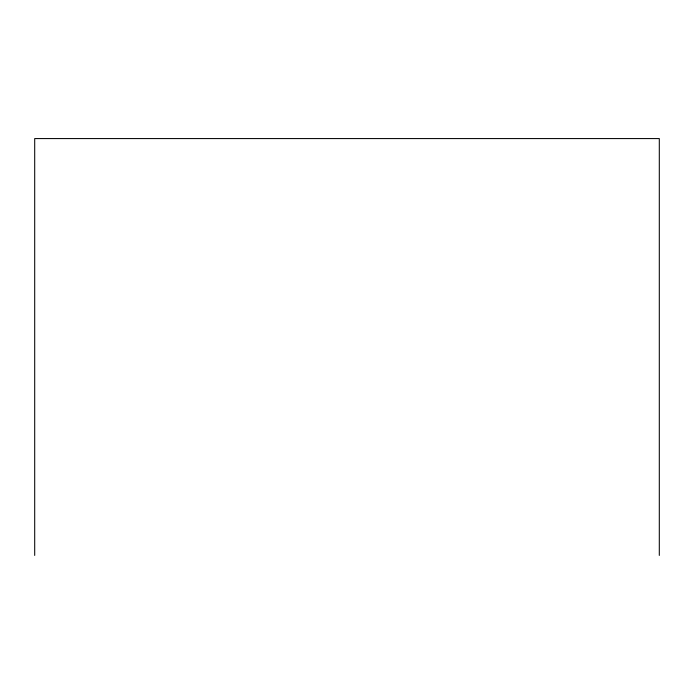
<?xml version="1.0" encoding="UTF-8"?>
<svg xmlns="http://www.w3.org/2000/svg" width="694" height="694" viewBox="0 0 694 694"><rect width="100%" height="100%" fill="white"/><g stroke="black" fill="none" stroke-linecap="round" stroke-linejoin="round"><path stroke-width="1.04" d="M659.3 555.426L659.3 138.574L34.7 138.574L34.7 555.426"/></g></svg>
